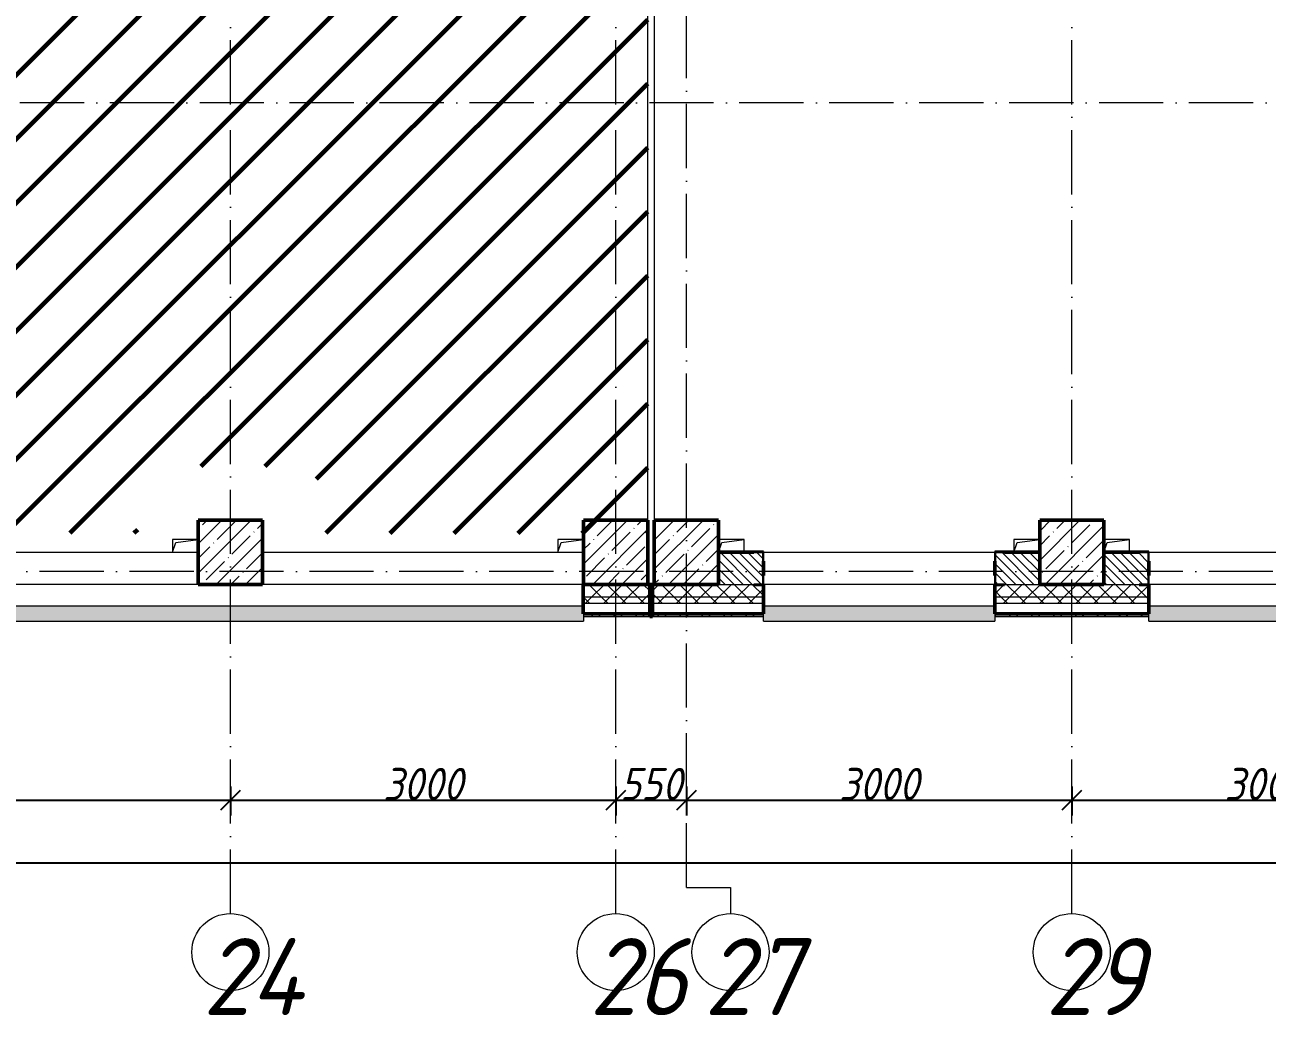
# Model space of a CAD drawing. Header units: millimetres. Extents: x -606178 to 312196, y -19338 to 632709.
# Drawn here: x -392381 to -382710, y 446520 to 454233 of the extents above; entities that cross this region are included whole.
import ezdxf

# ---------------------------------------------------------------- set-up
doc = ezdxf.new("R2010")
doc.units = ezdxf.units.MM
doc.linetypes.add('50_200_ШТРИХ_1Т_ш5_п1_п1_', pattern=[700, 500, -100, 0, -100])
for name, color, linetype, lineweight in [('6.4.4) Окр пт с инж. ПТ1.2', 202, 'Continuous', 60), ('A-____-____-DIMS', 7, 'Continuous', 9), ('A-FLOR-____-OTLN', 7, 'Continuous', 9), ('A-GENM-____-MCUT', 7, 'Continuous', 25), ('A-GENM-____-OTLN', 7, 'Continuous', 9), ('A-GENM-____-OTLN-1', 7, 'Continuous', 25), ('A-GLAZ-____-OTLN', 7, 'Continuous', 9), ('A-WALL-____-MCUT-2', 7, 'Continuous', 50), ('A-WALL-____-MCUT-3', 7, 'Continuous', 9), ('A-WALL-____-OTLN', 7, 'Continuous', 9), ('A-WALL-____-PATT-1', 7, 'Continuous', 9), ('A-WALL-FNSH-MCUT-1', 7, 'Continuous', 9), ('S-COLS-____-MCUT', 7, 'Continuous', 50), ('S-COLS-____-OTLN', 7, 'Continuous', 9), ('S-GRID-____-IDEN', 7, 'Continuous', 9), ('S-GRID-____-OTLN', 7, 'Continuous', 9), ('S-GRID-____-OTLN-1', 7, '50_200_ШТРИХ_1Т_ш5_п1_п1_', 9)]:
    doc.layers.add(name, color=color, linetype=linetype, lineweight=lineweight)
doc.layers.add('A-GLAZ-____-OTLN-1', color=7, linetype='Continuous', lineweight=9, true_color=0xc0c0c0)
doc.styles.add('ISOCPEUR_I', font='isocpeui.ttf', dxfattribs={"width": 0.9, "height": 2.5})
doc.styles.add('ISOCPEUR_I_9', font='isocpeui.ttf', dxfattribs={"width": 0.9, "height": 250})
doc.dimstyles.new('ISO-2_5_0_9К_БОЛЬШОЙ_ОСИ', dxfattribs={"dimscale": 304.8, "dimtxt": 248.995294, "dimasz": 0.492126, "dimexe": 0.393701, "dimexo": 0, "dimgap": 0, "dimtad": 1, "dimdec": 0, "dimzin": 0, "dimdsep": 46, "dimtxsty": 'ISOCPEUR_I_9', "dimblk1": 'OBLIQUE', "dimblk2": 'OBLIQUE', "dimsah": 1, "dimcen": 0.09, "dimdle": 0.393701, "dimazin": 0, "dimtfac": 1, "dimtdec": 4, "dimtix": 1, "dimtmove": 0, "dimatfit": 3, "dimfxl": 1, "dimtvp": 1, "dimtolj": 1, "dimtzin": 0, "dimarcsym": 2})
pattern_1 = [(135, (-425830.77, 451794.26), (-35.35534, -35.35534), [])]
pattern_2 = [(45, (-425830.77, 451794.26), (-85.53659, 85.53659), []), (45, (-425773.75, 451794.26), (-85.53659, 85.53659), [])]
pattern_3 = [(45, (-425830.77, 451794.26), (-70.71068, 70.71068), []), (135, (-425830.77, 451794.26), (-70.71068, -70.71068), [])]

# ---------------------------------------------------------------- blocks, each defined once
blk = doc.blocks.new('BSC_Колонна _Прямоугольная - 500х500-V73-АР1_План отверстий 1 этажа в осях 1-64_А-ГГ')
at = {"layer": 'S-COLS-____-OTLN'}
h = blk.add_hatch(dxfattribs=at)
h.set_pattern_fill('FP_105', color=256, style=0, pattern_type=2)
h.set_pattern_definition([(45, (-41600, 1668.96), (-114.04925, 114.04925), []), (45, (-41485.95, 1668.96), (-114.04925, 114.04925), [201.613, -40.323, 3.353, -36.97])])
h.paths.add_polyline_path([(-79.5, -250), (250, -250), (250, 250), (-250, 250), (-250, -250)], flags=0)
at = {"layer": 'S-COLS-____-MCUT'}
for p, q in [((250, 250), (-250, 250)), ((-250, 250), (-250, -250)), ((250, -250), (250, 250)), ((-250, -250), (250, -250))]:
    blk.add_line(p, q, dxfattribs=at)
blk = doc.blocks.new('BSC_Колонна _Прямоугольная - 500х500-V74-АР1_План отверстий 1 этажа в осях 1-64_А-ГГ')
at = {"layer": 'S-COLS-____-OTLN'}
h = blk.add_hatch(dxfattribs=at)
h.set_pattern_fill('FP_106', color=256, style=0, pattern_type=2)
h.set_pattern_definition([(45, (-38050, 1668.96), (-114.04925, 114.04925), []), (45, (-37935.95, 1668.96), (-114.04925, 114.04925), [201.613, -40.323, 3.353, -36.97])])
h.paths.add_polyline_path([(-64.5, -250), (250, -250), (250, 250), (-250, 250), (-250, -250)], flags=0)
at = {"layer": 'S-COLS-____-MCUT'}
for p, q in [((250, 250), (-250, 250)), ((-250, 250), (-250, -250)), ((250, -250), (250, 250)), ((-250, -250), (250, -250))]:
    blk.add_line(p, q, dxfattribs=at)
blk = doc.blocks.new('BSC_Колонна _Прямоугольная - 500х500-V96-АР1_План отверстий 1 этажа в осях 1-64_А-ГГ')
at = {"layer": 'S-COLS-____-OTLN'}
h = blk.add_hatch(dxfattribs=at)
h.set_pattern_fill('FP_128', color=256, style=0, pattern_type=2)
h.set_pattern_definition([(45, (-38600, 1668.96), (-114.04925, 114.04925), []), (45, (-38485.95, 1668.96), (-114.04925, 114.04925), [201.613, -40.323, 3.353, -36.97])])
h.paths.add_polyline_path([(-250, -250), (250, -250), (250, 250), (-250, 250), (-250, -176.5)], flags=0)
at = {"layer": 'S-COLS-____-MCUT'}
for p, q in [((250, 250), (-250, 250)), ((-250, 250), (-250, -250)), ((250, -250), (250, 250)), ((-250, -250), (250, -250))]:
    blk.add_line(p, q, dxfattribs=at)
blk = doc.blocks.new('BSC_Колонна _Прямоугольная - 500х500-V103-АР1_План отверстий 1 этажа в осях 1-64_А-ГГ')
at = {"layer": 'S-COLS-____-OTLN'}
h = blk.add_hatch(dxfattribs=at)
h.set_pattern_fill('FP_135', color=256, style=0, pattern_type=2)
h.set_pattern_definition([(45, (-35050, 1668.96), (-114.04925, 114.04925), []), (45, (-34935.95, 1668.96), (-114.04925, 114.04925), [201.613, -40.323, 3.353, -36.97])])
h.paths.add_polyline_path([(-250, -250), (250, -250), (250, 250), (-250, 250)], flags=0)
at = {"layer": 'S-COLS-____-MCUT'}
for p, q in [((250, 250), (-250, 250)), ((-250, 250), (-250, -250)), ((250, -250), (250, 250)), ((-250, -250), (250, -250))]:
    blk.add_line(p, q, dxfattribs=at)
blk = doc.blocks.new('Фахверк_СКБ_Уголок - 250_2700-27497298-АР1_План отверстий 1 этажа в осях 1-64_А-ГГ')
at = {"layer": 'A-GENM-____-MCUT'}
for p, q in [((200, 181), (125, 181)), ((125, 181), (125, 106)), ((125, 106), (131, 106)), ((131, 106), (131, 175)), ((131, 175), (200, 175)), ((200, 175), (200, 181)), ((131, -6), (125, -6)), ((125, -6), (125, -81)), ((125, -81), (200, -81)), ((131, -75), (131, -6)), ((200, -75), (131, -75)), ((200, -81), (200, -75))]:
    blk.add_line(p, q, dxfattribs=at)
blk = doc.blocks.new('AR_Отверстие прямоугольное _в плите_ - AR_Отверстие прямоугольное _в плите_-V170-АР1_План отверстий 1 этажа в осях 1-64_А-ГГ')
at = {"layer": 'A-GENM-____-OTLN'}
for p, q in [((100, 50), (-100, 50)), ((-100, -50), (-75, 25)), ((-75, 25), (100, 50)), ((100, -50), (100, 50))]:
    blk.add_line(p, q, dxfattribs=at)
blk = doc.blocks.new('AR_Отверстие прямоугольное _в плите_ - AR_Отверстие прямоугольное _в плите_-30511715-АР1_План отверстий 1 этажа в осях 1-64_А-ГГ')
at = {"layer": 'A-GENM-____-OTLN'}
for p, q in [((100, 50), (-100, 50)), ((-100, 50), (-100, -50)), ((-100, -50), (-75, 25)), ((-75, 25), (100, 50))]:
    blk.add_line(p, q, dxfattribs=at)
blk = doc.blocks.new('Отлив_СКБ - Отлив витража_120_НВФ-31885687-АР1_План отверстий 1 этажа в осях 1-64_А-ГГ')
at = {"layer": 'A-GLAZ-____-OTLN-1'}
for points in [[(0, -2), (1800, -2), (1800, 0), (0, 0)], [(0, -120), (1800, -120), (1800, -2), (0, -2), (0, -83)]]:
    blk.add_hatch(color=256, dxfattribs=at).paths.add_polyline_path(points, flags=0)
at = {"layer": 'A-GLAZ-____-OTLN'}
for p, q in [((0, 0), (1800, 0)), ((1800, -2), (0, -2)), ((0, -120), (0, -83)), ((1800, -63), (1800, -120)), ((0, -120), (1800, -120))]:
    blk.add_line(p, q, dxfattribs=at)
blk = doc.blocks.new('Отлив_СКБ - Отлив витража_120_НВФ-V210-АР1_План отверстий 1 этажа в осях 1-64_А-ГГ')
at = {"layer": 'A-GLAZ-____-OTLN-1'}
for points in [[(0, -2), (1800, -2), (1800, 0), (0, 0)], [(51.1, -120), (1800, -120), (1800, -2), (0, -2), (0, -120)]]:
    blk.add_hatch(color=256, dxfattribs=at).paths.add_polyline_path(points, flags=0)
at = {"layer": 'A-GLAZ-____-OTLN'}
for p, q in [((0, 0), (1800, 0)), ((1800, -2), (0, -2)), ((0, -120), (0, -83)), ((1800, -83), (1800, -120)), ((0, -120), (1800, -120))]:
    blk.add_line(p, q, dxfattribs=at)
blk = doc.blocks.new('Отлив_СКБ - Отлив витража_120_НВФ-31884259-АР1_План отверстий 1 этажа в осях 1-64_А-ГГ')
at = {"layer": 'A-GLAZ-____-OTLN-1'}
for points in [[(10101.8, -2), (10796, -2), (10796, 0), (0, 0), (0, -2), (8334.3, -2)], [(10101.8, -120), (10800, -120), (10800, -63), (10796, -63), (10796, -2), (0, -2), (0, -120), (8334.3, -120)]]:
    blk.add_hatch(color=256, dxfattribs=at).paths.add_polyline_path(points, flags=0)
at = {"layer": 'A-GLAZ-____-OTLN'}
for p, q in [((0, 0), (10796, 0)), ((10796, -2), (0, -2)), ((10800, -83), (10800, -120)), ((0, -120), (10800, -120))]:
    blk.add_line(p, q, dxfattribs=at)
blk = doc.blocks.new('Стены 7 - Стены 4-31196221-АР1_План отверстий 1 этажа в осях 1-64_А-ГГ')
at = {"layer": 'A-WALL-____-MCUT-2'}
for p, q in [((-1798.5, 41030.2), (-1798.5, 41010.2)), ((-1548.5, 41030.2), (-1798.5, 41030.2)), ((-1798.5, 41010.2), (-1548.5, 41010.2)), ((-1548.5, 41010.2), (-1548.5, 41030.2))]:
    blk.add_line(p, q, dxfattribs=at)
blk = doc.blocks.new('Ось сетки - Круг_Ø6_00__ISO-2_5_0_9K_-25732049-АР1_План отверстий 1 этажа в осях 1-64_А-ГГ')
at = {"layer": 'S-GRID-____-IDEN'}
blk.add_circle((0, 0), 3, dxfattribs=at)
blk = doc.blocks.new('_Oblique')
at = {"color": 0, "linetype": 'ByBlock', "lineweight": -2}
blk.add_line((-0.5, -0.5), (0.5, 0.5), dxfattribs=at)
blk = doc.blocks.new('*D4166')
at = {"layer": 'A-____-____-DIMS', "color": 0, "lineweight": -2, "transparency": 16777216}
for p, q in [((-396780.8, 448301.8), (-396780.8, 448075.7)), ((-390780.8, 448301.8), (-390780.8, 448075.7)), ((-396900.8, 448195.7), (-390660.8, 448195.7))]:
    blk.add_line(p, q, dxfattribs=at)
at = {"layer": 'Defpoints', "color": 0, "transparency": 16777216}
for p in [(-396780.8, 448301.8), (-390780.8, 448301.8), (-390780.8, 448195.7)]:
    blk.add_point(p, dxfattribs=at)
at = {"layer": 'A-____-____-DIMS', "color": 0, "lineweight": -2, "transparency": 16777216, "xscale": 150, "yscale": 150, "zscale": 150, "rotation": 180}
blk.add_blockref('_Oblique', (-396780.8, 448195.7), dxfattribs=at)
at = {"layer": 'A-____-____-DIMS', "color": 0, "lineweight": -2, "transparency": 16777216, "xscale": 150, "yscale": 150, "zscale": 150}
blk.add_blockref('_Oblique', (-390780.8, 448195.7), dxfattribs=at)
at = {"layer": 'A-____-____-DIMS', "color": 0, "transparency": 16777216, "insert": (-393780.8, 448320.7), "char_height": 250, "width": 758.478, "attachment_point": 5, "style": 'ISOCPEUR_I_9'}
blk.add_mtext('\\A1;6000', dxfattribs=at)
blk = doc.blocks.new('*D4167')
at = {"layer": 'A-____-____-DIMS', "color": 0, "lineweight": -2, "transparency": 16777216}
for p, q in [((-390780.8, 448301.8), (-390780.8, 448075.7)), ((-387780.8, 448301.8), (-387780.8, 448075.7)), ((-390900.8, 448195.7), (-387660.8, 448195.7))]:
    blk.add_line(p, q, dxfattribs=at)
at = {"layer": 'Defpoints', "color": 0, "transparency": 16777216}
for p in [(-390780.8, 448301.8), (-387780.8, 448301.8), (-387780.8, 448195.7)]:
    blk.add_point(p, dxfattribs=at)
at = {"layer": 'A-____-____-DIMS', "color": 0, "lineweight": -2, "transparency": 16777216, "xscale": 150, "yscale": 150, "zscale": 150, "rotation": 180}
blk.add_blockref('_Oblique', (-390780.8, 448195.7), dxfattribs=at)
at = {"layer": 'A-____-____-DIMS', "color": 0, "lineweight": -2, "transparency": 16777216, "xscale": 150, "yscale": 150, "zscale": 150}
blk.add_blockref('_Oblique', (-387780.8, 448195.7), dxfattribs=at)
at = {"layer": 'A-____-____-DIMS', "color": 0, "transparency": 16777216, "insert": (-389280.8, 448320.7), "char_height": 250, "width": 758.478, "attachment_point": 5, "style": 'ISOCPEUR_I_9'}
blk.add_mtext('\\A1;3000', dxfattribs=at)
blk = doc.blocks.new('*D4168')
at = {"layer": 'A-____-____-DIMS', "color": 0, "lineweight": -2, "transparency": 16777216}
for p, q in [((-387780.8, 448301.8), (-387780.8, 448075.7)), ((-387230.8, 448301.8), (-387230.8, 448075.7)), ((-387900.8, 448195.7), (-387110.8, 448195.7))]:
    blk.add_line(p, q, dxfattribs=at)
at = {"layer": 'Defpoints', "color": 0, "transparency": 16777216}
for p in [(-387780.8, 448301.8), (-387230.8, 448301.8), (-387230.8, 448195.7)]:
    blk.add_point(p, dxfattribs=at)
at = {"layer": 'A-____-____-DIMS', "color": 0, "lineweight": -2, "transparency": 16777216, "xscale": 150, "yscale": 150, "zscale": 150, "rotation": 180}
blk.add_blockref('_Oblique', (-387780.8, 448195.7), dxfattribs=at)
at = {"layer": 'A-____-____-DIMS', "color": 0, "lineweight": -2, "transparency": 16777216, "xscale": 150, "yscale": 150, "zscale": 150}
blk.add_blockref('_Oblique', (-387230.8, 448195.7), dxfattribs=at)
at = {"layer": 'A-____-____-DIMS', "color": 0, "transparency": 16777216, "insert": (-387505.8, 448320.7), "char_height": 250, "width": 568.858, "attachment_point": 5, "style": 'ISOCPEUR_I_9'}
blk.add_mtext('\\A1;550', dxfattribs=at)
blk = doc.blocks.new('*D4169')
at = {"layer": 'A-____-____-DIMS', "color": 0, "lineweight": -2, "transparency": 16777216}
for p, q in [((-387230.8, 448301.8), (-387230.8, 448075.7)), ((-384230.8, 448301.8), (-384230.8, 448075.7)), ((-387350.8, 448195.7), (-384110.8, 448195.7))]:
    blk.add_line(p, q, dxfattribs=at)
at = {"layer": 'Defpoints', "color": 0, "transparency": 16777216}
for p in [(-387230.8, 448301.8), (-384230.8, 448301.8), (-384230.8, 448195.7)]:
    blk.add_point(p, dxfattribs=at)
at = {"layer": 'A-____-____-DIMS', "color": 0, "lineweight": -2, "transparency": 16777216, "xscale": 150, "yscale": 150, "zscale": 150, "rotation": 180}
blk.add_blockref('_Oblique', (-387230.8, 448195.7), dxfattribs=at)
at = {"layer": 'A-____-____-DIMS', "color": 0, "lineweight": -2, "transparency": 16777216, "xscale": 150, "yscale": 150, "zscale": 150}
blk.add_blockref('_Oblique', (-384230.8, 448195.7), dxfattribs=at)
at = {"layer": 'A-____-____-DIMS', "color": 0, "transparency": 16777216, "insert": (-385730.8, 448320.7), "char_height": 250, "width": 758.478, "attachment_point": 5, "style": 'ISOCPEUR_I_9'}
blk.add_mtext('\\A1;3000', dxfattribs=at)
blk = doc.blocks.new('*D4170')
at = {"layer": 'A-____-____-DIMS', "color": 0, "lineweight": -2, "transparency": 16777216}
for p, q in [((-384230.8, 448301.8), (-384230.8, 448075.7)), ((-381230.8, 448301.8), (-381230.8, 448075.7)), ((-384350.8, 448195.7), (-381110.8, 448195.7))]:
    blk.add_line(p, q, dxfattribs=at)
at = {"layer": 'Defpoints', "color": 0, "transparency": 16777216}
for p in [(-384230.8, 448301.8), (-381230.8, 448301.8), (-381230.8, 448195.7)]:
    blk.add_point(p, dxfattribs=at)
at = {"layer": 'A-____-____-DIMS', "color": 0, "lineweight": -2, "transparency": 16777216, "xscale": 150, "yscale": 150, "zscale": 150, "rotation": 180}
blk.add_blockref('_Oblique', (-384230.8, 448195.7), dxfattribs=at)
at = {"layer": 'A-____-____-DIMS', "color": 0, "lineweight": -2, "transparency": 16777216, "xscale": 150, "yscale": 150, "zscale": 150}
blk.add_blockref('_Oblique', (-381230.8, 448195.7), dxfattribs=at)
at = {"layer": 'A-____-____-DIMS', "color": 0, "transparency": 16777216, "insert": (-382730.8, 448320.7), "char_height": 250, "width": 758.478, "attachment_point": 5, "style": 'ISOCPEUR_I_9'}
blk.add_mtext('\\A1;3000', dxfattribs=at)
blk = doc.blocks.new('*D4187')
at = {"layer": 'A-____-____-DIMS', "color": 0, "lineweight": -2, "transparency": 16777216}
for p, q in [((-428180.8, 447813.6), (-428180.8, 447587.5)), ((-324680.8, 447813.6), (-324680.8, 447587.5)), ((-428300.8, 447707.5), (-324560.8, 447707.5))]:
    blk.add_line(p, q, dxfattribs=at)
at = {"layer": 'Defpoints', "color": 0, "transparency": 16777216}
for p in [(-428180.8, 447813.6), (-324680.8, 447813.6), (-324680.8, 447707.5)]:
    blk.add_point(p, dxfattribs=at)
at = {"layer": 'A-____-____-DIMS', "color": 0, "lineweight": -2, "transparency": 16777216, "xscale": 150, "yscale": 150, "zscale": 150, "rotation": 180}
blk.add_blockref('_Oblique', (-428180.8, 447707.5), dxfattribs=at)
at = {"layer": 'A-____-____-DIMS', "color": 0, "lineweight": -2, "transparency": 16777216, "xscale": 150, "yscale": 150, "zscale": 150}
blk.add_blockref('_Oblique', (-324680.8, 447707.5), dxfattribs=at)
at = {"layer": 'A-____-____-DIMS', "color": 0, "transparency": 16777216, "insert": (-376430.8, 447832.5), "char_height": 250, "width": 1080.257, "attachment_point": 5, "style": 'ISOCPEUR_I_9'}
blk.add_mtext('\\A1;103500', dxfattribs=at)

msp = doc.modelspace()

# ---------------------------------------------------------------- hatches: boundary and pattern name
at = {"layer": '6.4.4) Окр пт с инж. ПТ1.2'}
h = msp.add_hatch(dxfattribs=at)
h.set_pattern_fill('ANSI31', color=256, scale=111)
h.paths.add_polyline_path([(-387530.7712, 457375.6486), (-388030.7712, 457375.6486), (-388030.7712, 457625.6486), (-390410.7712, 457625.6486), (-390410.7712, 457255.6486), (-392150.7712, 457255.6486), (-392150.7712, 457625.6486), (-393995.1561, 457625.6486), (-393995.1561, 457055.6486), (-397030.7712, 457055.6486), (-397030.7712, 457375.6486), (-397030.7712, 457625.6486), (-399530.7712, 457625.6486), (-399530.7712, 457375.6486), (-400030.7712, 457375.6486), (-400030.7712, 457625.6486), (-402625.5449, 457625.6486), (-402625.5449, 456805.6486), (-403465.5449, 456805.6486), (-403465.5449, 457255.6486), (-406010.8208, 457255.6486), (-406010.8208, 456905.6486), (-406750.7712, 456905.6486), (-406750.7712, 457255.6486), (-408530.7712, 457255.6486), (-408530.7712, 457025.6486), (-408565.7712, 457025.6486), (-408565.7712, 456975.6486), (-408565.7712, 455875.6486), (-408565.7712, 455825.6486), (-408530.7712, 455825.6486), (-408380.7712, 455825.6486), (-408380.7712, 450525.6486), (-408200.7712, 450525.6486), (-408200.7712, 450275.6486), (-406180.7712, 450275.6486), (-406180.7712, 450525.6486), (-405180.7712, 450525.6486), (-405180.7712, 450275.6486), (-400353.4949, 450275.6486), (-400353.4949, 450525.6486), (-399180.7712, 450525.6486), (-399180.7712, 450275.6486), (-397180.7712, 450275.6486), (-397180.7712, 450525.6486), (-396175.7712, 450525.6486), (-396175.7712, 450275.6486), (-391501.6045, 450275.6486), (-391501.6045, 450525.6486), (-391300.7712, 450525.6486), (-391300.7712, 450795.6486), (-390110.7712, 450795.6486), (-390110.7712, 450275.6486), (-387530.7712, 450273.6293)])
at = {"layer": 'A-WALL-____-PATT-1'}
h = msp.add_hatch(dxfattribs=at)
h.set_pattern_fill('FP_6', color=256, style=0, pattern_type=2)
h.set_pattern_definition(pattern_1)
h.paths.add_polyline_path([(-384755.7712, 449875.3011), (-384480.7712, 449875.3011), (-384480.7712, 450125.3011), (-384824.7712, 450125.3011), (-384824.7712, 450056.3011), (-384830.7712, 450056.3011), (-384830.7712, 449944.3011), (-384824.7712, 449944.3011), (-384824.7712, 449875.3011)], flags=0)
h.paths.add_polyline_path([(-386636.7712, 449875.3011), (-386636.7712, 449944.3011), (-386630.7712, 449944.3011), (-386630.7712, 450056.3011), (-386636.7712, 450056.3011), (-386636.7712, 450125.3011), (-386980.7712, 450125.3011), (-386980.7712, 449875.3011), (-386705.7712, 449875.3011)], flags=0)
h = msp.add_hatch(dxfattribs=at)
h.set_pattern_fill('FP_6', color=256, style=0, pattern_type=2)
h.set_pattern_definition(pattern_1)
h.paths.add_polyline_path([(-381659.1141, 449875.3011), (-381480.7712, 449875.3011), (-381480.7712, 450125.3011), (-381824.7712, 450125.3011), (-381824.7712, 450056.3011), (-381830.7712, 450056.3011), (-381830.7712, 449944.3011), (-381824.7712, 449944.3011), (-381824.7712, 449875.3011), (-381755.7712, 449875.3011)], flags=0)
h.paths.add_polyline_path([(-383636.7712, 449875.3011), (-383636.7712, 449944.3011), (-383630.7712, 449944.3011), (-383630.7712, 450056.3011), (-383636.7712, 450056.3011), (-383636.7712, 450125.3011), (-383980.7712, 450125.3011), (-383980.7712, 449875.3011), (-383705.7712, 449875.3011)], flags=0)
h = msp.add_hatch(dxfattribs=at)
h.set_pattern_fill('FP_1', color=256, style=0, pattern_type=2)
h.set_pattern_definition(pattern_3)
h.paths.add_polyline_path([(-325100.2569, 449775.3011), (-324580.7712, 449775.3011), (-324580.7712, 449875.3011), (-333605.7712, 449875.3011), (-333605.7712, 449869.3011), (-333680.7712, 449869.3011), (-333680.7712, 449775.3011), (-326867.7212, 449775.3011)], flags=0)
h.paths.add_polyline_path([(-335705.0426, 449775.3011), (-335480.7712, 449775.3011), (-335480.7712, 449869.3011), (-335555.7712, 449869.3011), (-335555.7712, 449875.3011), (-340330.7712, 449875.3011), (-340330.7712, 449775.3011), (-336588.7747, 449775.3011)], flags=0)
h.paths.add_polyline_path([(-341730.7712, 449775.3011), (-341730.7712, 449875.3011), (-342330.7712, 449875.3011), (-342330.7712, 449775.3011)], flags=0)
h.paths.add_polyline_path([(-344430.7712, 449775.3011), (-344430.7712, 449875.3011), (-345555.7712, 449875.3011), (-345555.7712, 449869.3011), (-345630.7712, 449869.3011), (-345630.7712, 449775.3011), (-344542.364, 449775.3011)], flags=0)
h.paths.add_polyline_path([(-347430.7712, 449775.3011), (-347430.7712, 449869.3011), (-347505.7712, 449869.3011), (-347505.7712, 449875.3011), (-348555.7712, 449875.3011), (-348555.7712, 449869.3011), (-348630.7712, 449869.3011), (-348630.7712, 449775.3011), (-348077.2926, 449775.3011)], flags=0)
h.paths.add_polyline_path([(-351555.7712, 449775.3011), (-350430.7712, 449775.3011), (-350430.7712, 449875.3011), (-351555.7712, 449875.3011), (-351555.7712, 449869.3011), (-351630.7712, 449869.3011), (-351630.7712, 449775.3011), (-351612.2212, 449775.3011)], flags=0)
h.paths.add_polyline_path([(-353430.7712, 449775.3011), (-353430.7712, 449875.3011), (-354755.7712, 449875.3011), (-354755.7712, 449869.3011), (-354830.7712, 449869.3011), (-354830.7712, 449775.3011), (-354263.4176, 449775.3011)], flags=0)
h.paths.add_polyline_path([(-356914.6141, 449775.3011), (-356630.7712, 449775.3011), (-356630.7712, 449869.3011), (-356705.7712, 449869.3011), (-356705.7712, 449875.3011), (-357755.7712, 449875.3011), (-357755.7712, 449869.3011), (-357830.7712, 449869.3011), (-357830.7712, 449775.3011), (-356980.7712, 449775.3011)], flags=0)
h.paths.add_polyline_path([(-363100.7391, 449775.3011), (-362630.7712, 449775.3011), (-362630.7712, 449869.3011), (-362705.7712, 449869.3011), (-362705.7712, 449875.3011), (-363755.7712, 449875.3011), (-363755.7712, 449869.3011), (-363830.7712, 449869.3011), (-363830.7712, 449775.3011), (-363480.7712, 449775.3011)], flags=0)
h.paths.add_polyline_path([(-365630.7712, 449775.3011), (-365630.7712, 449869.3011), (-365705.7712, 449869.3011), (-365705.7712, 449875.3011), (-366755.7712, 449875.3011), (-366755.7712, 449869.3011), (-366830.7712, 449869.3011), (-366830.7712, 449775.3011), (-365751.9355, 449775.3011)], flags=0)
h.paths.add_polyline_path([(-369286.8641, 449775.3011), (-368630.7712, 449775.3011), (-368630.7712, 449869.3011), (-368705.7712, 449869.3011), (-368705.7712, 449875.3011), (-369755.7712, 449875.3011), (-369755.7712, 449869.3011), (-369830.7712, 449869.3011), (-369830.7712, 449775.3011), (-369755.7712, 449775.3011)], flags=0)
h.paths.add_polyline_path([(-371938.0605, 449775.3011), (-371630.7712, 449775.3011), (-371630.7712, 449869.3011), (-371705.7712, 449869.3011), (-371705.7712, 449875.3011), (-372755.7712, 449875.3011), (-372755.7712, 449869.3011), (-372830.7712, 449869.3011), (-372830.7712, 449775.3011), (-371980.7712, 449775.3011)], flags=0)
h.paths.add_polyline_path([(-375480.7712, 449775.3011), (-374630.7712, 449775.3011), (-374630.7712, 449869.3011), (-374705.7712, 449869.3011), (-374705.7712, 449875.3011), (-375755.7712, 449875.3011), (-375755.7712, 449869.3011), (-375830.7712, 449869.3011), (-375830.7712, 449775.3011), (-375755.7712, 449775.3011)], flags=0)
h.paths.add_polyline_path([(-377636.7712, 449775.3011), (-377630.7712, 449775.3011), (-377630.7712, 449869.3011), (-377705.7712, 449869.3011), (-377705.7712, 449875.3011), (-378755.7712, 449875.3011), (-378755.7712, 449869.3011), (-378830.7712, 449869.3011), (-378830.7712, 449775.3011), (-377705.7712, 449775.3011)], flags=0)
h.paths.add_polyline_path([(-380775.3819, 449775.3011), (-380630.7712, 449775.3011), (-380630.7712, 449869.3011), (-380705.7712, 449869.3011), (-380705.7712, 449875.3011), (-381755.7712, 449875.3011), (-381755.7712, 449869.3011), (-381830.7712, 449869.3011), (-381830.7712, 449775.3011), (-380980.7712, 449775.3011)], flags=0)
h.paths.add_polyline_path([(-383705.7712, 449775.3011), (-383630.7712, 449775.3011), (-383630.7712, 449869.3011), (-383705.7712, 449869.3011), (-383705.7712, 449875.3011), (-384755.7712, 449875.3011), (-384755.7712, 449869.3011), (-384830.7712, 449869.3011), (-384830.7712, 449775.3011), (-383980.7712, 449775.3011)], flags=0)
h.paths.add_polyline_path([(-386961.5069, 449775.3011), (-386630.7712, 449775.3011), (-386630.7712, 449869.3011), (-386705.7712, 449869.3011), (-386705.7712, 449875.3011), (-387495.7712, 449875.3011), (-387495.7712, 449775.3011), (-386980.7712, 449775.3011)], flags=0)
h.paths.add_polyline_path([(-387515.7712, 449775.3011), (-387515.7712, 449875.3011), (-388034.7712, 449875.3011), (-388034.7712, 449775.3011), (-387845.2391, 449775.3011)], flags=0)
h.paths.add_polyline_path([(-399333.757, 449775.3011), (-398830.7712, 449775.3011), (-398830.7712, 449869.3011), (-398905.7712, 449869.3011), (-398905.7712, 449875.3011), (-400034.7712, 449875.3011), (-400034.7712, 449775.3011)], flags=0)
h.paths.add_polyline_path([(-401905.7712, 449775.3011), (-401830.7712, 449775.3011), (-401830.7712, 449869.3011), (-401905.7712, 449869.3011), (-401905.7712, 449875.3011), (-402955.7712, 449875.3011), (-402955.7712, 449869.3011), (-403030.7712, 449869.3011), (-403030.7712, 449875.3011), (-403034.7712, 449875.3011), (-403034.7712, 449775.3011), (-402868.6855, 449775.3011)], flags=0)
h.paths.add_polyline_path([(-404830.7712, 449775.3011), (-404830.7712, 449869.3011), (-404905.7712, 449869.3011), (-404905.7712, 449875.3011), (-406034.7712, 449875.3011), (-406034.7712, 449775.3011), (-405519.882, 449775.3011)], flags=0)
h.paths.add_polyline_path([(-407830.7712, 449775.3011), (-407830.7712, 449869.3011), (-407905.7712, 449869.3011), (-407905.7712, 449875.3011), (-409034.7712, 449875.3011), (-409034.7712, 449775.3011), (-408171.0784, 449775.3011)], flags=0)
h.paths.add_polyline_path([(-411430.7712, 449775.3011), (-410830.7712, 449775.3011), (-410830.7712, 449869.3011), (-410905.7712, 449869.3011), (-410905.7712, 449875.3011), (-411955.7712, 449875.3011), (-411955.7712, 449869.3011), (-412030.7712, 449869.3011), (-412030.7712, 449875.3011), (-412034.7712, 449875.3011), (-412034.7712, 449775.3011), (-411706.007, 449775.3011)], flags=0)
h.paths.add_polyline_path([(-413036.7712, 449775.3011), (-413030.7712, 449775.3011), (-413030.7712, 449869.3011), (-413105.7712, 449869.3011), (-413105.7712, 449875.3011), (-418355.7712, 449875.3011), (-418355.7712, 449869.3011), (-418430.7712, 449869.3011), (-418430.7712, 449775.3011), (-413105.7712, 449775.3011)], flags=0)
h.paths.add_polyline_path([(-420543.3284, 449775.3011), (-419426.7712, 449775.3011), (-419426.7712, 449875.3011), (-419430.7712, 449875.2123), (-419430.7712, 449869.3011), (-419505.7712, 449869.3011), (-419505.7712, 449875.3011), (-423930.7712, 449875.3011), (-423930.7712, 449775.3011), (-422310.7927, 449775.3011)], flags=0)
h.paths.add_polyline_path([(-425330.7712, 449775.3011), (-425330.7712, 449875.3011), (-425930.7712, 449875.3011), (-425930.7712, 449775.3011), (-425845.7213, 449775.3011)], flags=0)
h.paths.add_polyline_path([(-428280.7712, 449775.3011), (-428030.7712, 449775.3011), (-428030.7712, 449875.3011), (-428280.7712, 449875.3011)], flags=0)
h = msp.add_hatch(dxfattribs=at)
h.set_pattern_fill('FP_1', color=256, style=0, pattern_type=2)
h.set_pattern_definition(pattern_3)
h.paths.add_polyline_path([(-325100.2569, 449725.3011), (-324480.7712, 449725.3011), (-324480.7712, 449775.3011), (-333680.7712, 449775.3011), (-333680.7712, 449725.3011), (-326867.7212, 449725.3011)], flags=0)
h.paths.add_polyline_path([(-336588.7747, 449725.3011), (-335480.7712, 449725.3011), (-335480.7712, 449775.3011), (-340330.7712, 449775.3011), (-340330.7712, 449725.3011), (-337472.5069, 449725.3011)], flags=0)
h.paths.add_polyline_path([(-342330.7712, 449725.3011), (-341730.7712, 449725.3011), (-341730.7712, 449775.3011), (-342330.7712, 449775.3011)], flags=0)
h.paths.add_polyline_path([(-345630.7712, 449725.3011), (-344430.7712, 449725.3011), (-344430.7712, 449775.3011), (-345630.7712, 449775.3011)], flags=0)
h.paths.add_polyline_path([(-348077.2926, 449725.3011), (-347430.7712, 449725.3011), (-347430.7712, 449775.3011), (-348630.7712, 449775.3011), (-348630.7712, 449725.3011)], flags=0)
h.paths.add_polyline_path([(-351612.2212, 449725.3011), (-350430.7712, 449725.3011), (-350430.7712, 449775.3011), (-351630.7712, 449775.3011), (-351630.7712, 449725.3011)], flags=0)
h.paths.add_polyline_path([(-353430.7712, 449725.3011), (-353430.7712, 449775.3011), (-354830.7712, 449775.3011), (-354830.7712, 449725.3011), (-354263.4176, 449725.3011)], flags=0)
h.paths.add_polyline_path([(-356630.7712, 449725.3011), (-356630.7712, 449775.3011), (-357830.7712, 449775.3011), (-357830.7712, 449725.3011), (-356914.6141, 449725.3011)], flags=0)
h.paths.add_polyline_path([(-363830.7712, 449725.3011), (-362630.7712, 449725.3011), (-362630.7712, 449775.3011), (-363830.7712, 449775.3011)], flags=0)
h.paths.add_polyline_path([(-365630.7712, 449725.3011), (-365630.7712, 449775.3011), (-366830.7712, 449775.3011), (-366830.7712, 449725.3011), (-365751.9355, 449725.3011)], flags=0)
h.paths.add_polyline_path([(-369286.8641, 449725.3011), (-368630.7712, 449725.3011), (-368630.7712, 449775.3011), (-369830.7712, 449775.3011), (-369830.7712, 449725.3011)], flags=0)
h.paths.add_polyline_path([(-371630.7712, 449725.3011), (-371630.7712, 449775.3011), (-372830.7712, 449775.3011), (-372830.7712, 449725.3011), (-371938.0605, 449725.3011)], flags=0)
h.paths.add_polyline_path([(-374630.7712, 449725.3011), (-374630.7712, 449775.3011), (-375830.7712, 449775.3011), (-375830.7712, 449725.3011), (-375472.9891, 449725.3011)], flags=0)
h.paths.add_polyline_path([(-377630.7712, 449725.3011), (-377630.7712, 449775.3011), (-378830.7712, 449775.3011), (-378830.7712, 449725.3011), (-378124.1855, 449725.3011)], flags=0)
h.paths.add_polyline_path([(-381830.7712, 449725.3011), (-380630.7712, 449725.3011), (-380630.7712, 449775.3011), (-381830.7712, 449775.3011)], flags=0)
h.paths.add_polyline_path([(-384830.7712, 449725.3011), (-383630.7712, 449725.3011), (-383630.7712, 449775.3011), (-384830.7712, 449775.3011)], flags=0)
h.paths.add_polyline_path([(-387495.7712, 449725.3011), (-386630.7712, 449725.3011), (-386630.7712, 449775.3011), (-387495.7712, 449775.3011)], flags=0)
h.paths.add_polyline_path([(-388034.7712, 449725.3011), (-387515.7712, 449725.3011), (-387515.7712, 449775.3011), (-388034.7712, 449775.3011)], flags=0)
h.paths.add_polyline_path([(-399333.757, 449725.3011), (-398830.7712, 449725.3011), (-398830.7712, 449775.3011), (-400034.7712, 449775.3011), (-400034.7712, 449725.3011)], flags=0)
h.paths.add_polyline_path([(-403034.7712, 449725.3011), (-401830.7712, 449725.3011), (-401830.7712, 449775.3011), (-403034.7712, 449775.3011)], flags=0)
h.paths.add_polyline_path([(-406034.7712, 449725.3011), (-404830.7712, 449725.3011), (-404830.7712, 449775.3011), (-406034.7712, 449775.3011)], flags=0)
h.paths.add_polyline_path([(-407830.7712, 449725.3011), (-407830.7712, 449775.3011), (-409034.7712, 449775.3011), (-409034.7712, 449725.3011), (-408171.0784, 449725.3011)], flags=0)
h.paths.add_polyline_path([(-410830.7712, 449725.3011), (-410830.7712, 449775.3011), (-412034.7712, 449775.3011), (-412034.7712, 449725.3011), (-411706.007, 449725.3011)], flags=0)
h.paths.add_polyline_path([(-413473.4713, 449725.3011), (-413030.7712, 449725.3011), (-413030.7712, 449775.3011), (-418430.7712, 449775.3011), (-418430.7712, 449725.3011), (-415240.9355, 449725.3011)], flags=0)
h.paths.add_polyline_path([(-420543.3284, 449725.3011), (-419426.7712, 449725.3011), (-419426.7712, 449775.3011), (-423930.7712, 449775.3011), (-423930.7712, 449725.3011), (-422310.7927, 449725.3011)], flags=0)
h.paths.add_polyline_path([(-425330.7712, 449725.3011), (-425330.7712, 449775.3011), (-425930.7712, 449775.3011), (-425930.7712, 449725.3011), (-425845.7213, 449725.3011)], flags=0)
h.paths.add_polyline_path([(-428280.7712, 449725.3011), (-428030.7712, 449725.3011), (-428030.7712, 449775.3011), (-428280.7712, 449775.3011)], flags=0)
h = msp.add_hatch(dxfattribs=at)
h.set_pattern_fill('FP_3', color=256, style=0, pattern_type=2)
h.set_pattern_definition(pattern_2)
h.paths.add_polyline_path([(-387845.2391, 449625.3011), (-387515.7712, 449625.3011), (-387515.7712, 449645.3011), (-388030.7712, 449645.3011), (-388030.7712, 449625.3011)], flags=0)
h.paths.add_polyline_path([(-399333.757, 449625.3011), (-398830.7712, 449625.3011), (-398830.7712, 449645.3011), (-400029.7712, 449645.3011), (-400029.7712, 449625.3011)], flags=0)
h.paths.add_polyline_path([(-401829.7712, 449625.3011), (-401829.7712, 449645.3011), (-403030.7712, 449645.3011), (-403030.7712, 449625.3011), (-402868.6855, 449625.3011)], flags=0)
h.paths.add_polyline_path([(-404830.7712, 449625.3011), (-404830.7712, 449645.3011), (-406030.7712, 449645.3011), (-406030.7712, 449625.3011), (-405519.882, 449625.3011)], flags=0)
h.paths.add_polyline_path([(-409030.7712, 449625.3011), (-407830.7712, 449625.3011), (-407830.7712, 449645.3011), (-409030.7712, 449645.3011)], flags=0)
h.paths.add_polyline_path([(-410830.7712, 449625.3011), (-410830.7712, 449645.3011), (-412030.7712, 449645.3011), (-412030.7712, 449625.3011), (-411706.007, 449625.3011)], flags=0)
h.paths.add_polyline_path([(-413030.7712, 449625.3011), (-413030.7712, 449645.3011), (-418430.7712, 449645.3011), (-418430.7712, 449625.3011), (-413473.4713, 449625.3011)], flags=0)
h.paths.add_polyline_path([(-419430.7712, 449625.3011), (-419430.7712, 449645.3011), (-423930.7712, 449645.3011), (-423930.7712, 449625.3011), (-419659.5963, 449625.3011)], flags=0)
h.paths.add_polyline_path([(-425330.7712, 449625.3011), (-425330.7712, 449645.3011), (-425930.7712, 449645.3011), (-425930.7712, 449625.3011), (-425845.7213, 449625.3011)], flags=0)
h.paths.add_polyline_path([(-428030.7712, 449625.3011), (-428030.7712, 449645.3011), (-428510.7712, 449645.3011), (-428510.7712, 449625.3011)], flags=0)
h = msp.add_hatch(dxfattribs=at)
h.set_pattern_fill('FP_3', color=256, style=0, pattern_type=2)
h.set_pattern_definition(pattern_2)
h.paths.add_polyline_path([(-354263.4176, 449625.3011), (-353965.7712, 449625.3011), (-353965.7712, 449645.3011), (-354829.7712, 449645.3011), (-354829.7712, 449625.3011)], flags=0)
h.paths.add_polyline_path([(-356629.7712, 449625.3011), (-356629.7712, 449645.3011), (-357830.7712, 449645.3011), (-357830.7712, 449625.3011), (-356914.6141, 449625.3011)], flags=0)
h.paths.add_polyline_path([(-363100.7391, 449625.3011), (-362630.7712, 449625.3011), (-362630.7712, 449645.3011), (-363830.7712, 449645.3011), (-363830.7712, 449625.3011)], flags=0)
h.paths.add_polyline_path([(-365630.7712, 449625.3011), (-365630.7712, 449645.3011), (-366830.7712, 449645.3011), (-366830.7712, 449625.3011), (-365751.9355, 449625.3011)], flags=0)
h.paths.add_polyline_path([(-369286.8641, 449625.3011), (-368630.7712, 449625.3011), (-368630.7712, 449645.3011), (-369830.7712, 449645.3011), (-369830.7712, 449625.3011)], flags=0)
h.paths.add_polyline_path([(-371938.0605, 449625.3011), (-371630.7712, 449625.3011), (-371630.7712, 449645.3011), (-372830.7712, 449645.3011), (-372830.7712, 449625.3011), (-372821.7926, 449625.3011)], flags=0)
h.paths.add_polyline_path([(-374630.7712, 449625.3011), (-374630.7712, 449645.3011), (-375829.7712, 449645.3011), (-375829.7712, 449625.3011), (-375472.9891, 449625.3011)], flags=0)
h.paths.add_polyline_path([(-377629.7712, 449625.3011), (-377629.7712, 449645.3011), (-378830.7712, 449645.3011), (-378830.7712, 449625.3011), (-378124.1855, 449625.3011)], flags=0)
h.paths.add_polyline_path([(-380775.3819, 449625.3011), (-380630.7712, 449625.3011), (-380630.7712, 449645.3011), (-381829.7712, 449645.3011), (-381829.7712, 449625.3011), (-381659.1141, 449625.3011)], flags=0)
h.paths.add_polyline_path([(-383629.7712, 449625.3011), (-383629.7712, 449645.3011), (-384830.7712, 449645.3011), (-384830.7712, 449625.3011), (-384310.3105, 449625.3011)], flags=0)
h.paths.add_polyline_path([(-386961.5069, 449625.3011), (-386630.7712, 449625.3011), (-386630.7712, 449645.3011), (-387495.7712, 449645.3011), (-387495.7712, 449625.3011), (-387403.373, 449625.3011)], flags=0)

# ---------------------------------------------------------------- linework, layer by layer
at = {"layer": 'A-FLOR-____-OTLN'}
for p, q in [((-387480.7712, 457275.3011), (-387480.7712, 450375.3011)), ((-387530.7712, 450375.3011), (-387530.7712, 456975.3011))]:
    msp.add_line(p, q, dxfattribs=at)
at = {"layer": 'A-WALL-____-MCUT-2'}
for p, q in [((-386705.7712, 450125.3011), (-386980.7712, 450125.3011)), ((-384480.7712, 450125.3011), (-384755.7712, 450125.3011)), ((-383705.7712, 450125.3011), (-383980.7712, 450125.3011)), ((-386630.7712, 449944.3011), (-386630.7712, 450056.3011)), ((-384830.7712, 450056.3011), (-384830.7712, 449944.3011)), ((-383630.7712, 449944.3011), (-383630.7712, 450056.3011)), ((-388030.7712, 449875.3011), (-388034.7712, 449875.3011)), ((-388034.7712, 449875.3011), (-388034.7712, 449645.3011)), ((-387515.7712, 449875.3011), (-387530.7712, 449875.3011)), ((-387515.7712, 449645.3011), (-387515.7712, 449875.3011)), ((-387480.7712, 449875.3011), (-387495.7712, 449875.3011)), ((-387495.7712, 449875.3011), (-387495.7712, 449645.3011)), ((-386630.7712, 449645.3011), (-386630.7712, 449869.3011)), ((-384830.7712, 449869.3011), (-384830.7712, 449645.3011)), ((-383630.7712, 449645.3011), (-383630.7712, 449869.3011)), ((-388034.7712, 449645.3011), (-387515.7712, 449645.3011)), ((-387495.7712, 449645.3011), (-386630.7712, 449645.3011)), ((-384830.7712, 449645.3011), (-383630.7712, 449645.3011))]:
    msp.add_line(p, q, dxfattribs=at)
at = {"layer": 'A-WALL-____-MCUT-3'}
for p, q in [((-386980.7712, 449875.3011), (-386705.7712, 449875.3011)), ((-384755.7712, 449875.3011), (-384480.7712, 449875.3011)), ((-383980.7712, 449875.3011), (-383705.7712, 449875.3011)), ((-387515.7712, 449775.3011), (-388034.7712, 449775.3011)), ((-387515.7712, 449725.3011), (-388034.7712, 449725.3011)), ((-386630.7712, 449775.3011), (-387495.7712, 449775.3011)), ((-386630.7712, 449725.3011), (-387495.7712, 449725.3011)), ((-383630.7712, 449775.3011), (-384830.7712, 449775.3011)), ((-383630.7712, 449725.3011), (-384830.7712, 449725.3011))]:
    msp.add_line(p, q, dxfattribs=at)
at = {"layer": 'A-WALL-____-OTLN'}
for p, q in [((-396530.7712, 450125.3011), (-391030.7712, 450125.3011)), ((-390530.7712, 450125.3011), (-388030.7712, 450125.3011)), ((-386630.7712, 450125.3011), (-384830.7712, 450125.3011)), ((-383630.7712, 450125.3011), (-381830.7712, 450125.3011)), ((-391030.7712, 449875.3011), (-396530.7712, 449875.3011)), ((-388034.7712, 449875.3011), (-390530.7712, 449875.3011)), ((-384830.7712, 449875.3011), (-386630.7712, 449875.3011)), ((-381830.7712, 449875.3011), (-383630.7712, 449875.3011))]:
    msp.add_line(p, q, dxfattribs=at)
at = {"layer": 'A-WALL-FNSH-MCUT-1'}
for p, q in [((-388030.7712, 449645.3011), (-388030.7712, 449625.3011)), ((-388030.7712, 449625.3011), (-387515.7712, 449625.3011)), ((-387515.7712, 449625.3011), (-387515.7712, 449645.3011)), ((-387495.7712, 449645.3011), (-387495.7712, 449625.3011)), ((-387495.7712, 449625.3011), (-386630.7712, 449625.3011)), ((-386630.7712, 449625.3011), (-386630.7712, 449645.3011)), ((-386630.7712, 449645.3011), (-386630.7712, 449645.3011)), ((-384830.7712, 449645.3011), (-384830.7712, 449625.3011)), ((-384830.7712, 449625.3011), (-383629.7712, 449625.3011)), ((-383629.7712, 449645.3011), (-383630.7712, 449645.3011)), ((-383629.7712, 449625.3011), (-383629.7712, 449645.3011))]:
    msp.add_line(p, q, dxfattribs=at)
at = {"layer": 'S-GRID-____-OTLN'}
for p, q in [((-387230.7712, 447515.7004), (-386887.4258, 447515.7004)), ((-386887.4258, 447515.7004), (-386887.4258, 447311.6528))]:
    msp.add_line(p, q, dxfattribs=at)
at = {"layer": 'S-GRID-____-OTLN-1'}
for p, q in [((-390780.7712, 447311.6528), (-390780.7712, 461944.7985)), ((-387780.7712, 447311.6528), (-387780.7712, 461944.7985)), ((-387230.7712, 447515.7004), (-387230.7712, 461944.7985)), ((-384230.7712, 447311.6528), (-384230.7712, 461944.7985)), ((-321909.7115, 453625.3011), (-430499.5414, 453625.3011)), ((-321756.3646, 449975.3011), (-430499.5414, 449975.3011)), ((-321756.3646, 449975.3011), (-430499.5414, 449975.3011))]:
    msp.add_line(p, q, dxfattribs=at)

# ---------------------------------------------------------------- block references
at = {"layer": 'A-GENM-____-OTLN'}
for name, p in [('AR_Отверстие прямоугольное _в плите_ - AR_Отверстие прямоугольное _в плите_-30511715-АР1_План отверстий 1 этажа в осях 1-64_А-ГГ', (-391130.7712, 450175.3011)), ('AR_Отверстие прямоугольное _в плите_ - AR_Отверстие прямоугольное _в плите_-30511715-АР1_План отверстий 1 этажа в осях 1-64_А-ГГ', (-388130.7712, 450175.3011)), ('AR_Отверстие прямоугольное _в плите_ - AR_Отверстие прямоугольное _в плите_-V170-АР1_План отверстий 1 этажа в осях 1-64_А-ГГ', (-386880.7712, 450175.3011)), ('AR_Отверстие прямоугольное _в плите_ - AR_Отверстие прямоугольное _в плите_-30511715-АР1_План отверстий 1 этажа в осях 1-64_А-ГГ', (-384580.7712, 450175.3011)), ('AR_Отверстие прямоугольное _в плите_ - AR_Отверстие прямоугольное _в плите_-V170-АР1_План отверстий 1 этажа в осях 1-64_А-ГГ', (-383880.7712, 450175.3011))]:
    msp.add_blockref(name, p, dxfattribs=at)
at = {"layer": 'A-GENM-____-OTLN-1', "rotation": 180}
for p in [(-386505.7712, 450050.3011), (-383505.7712, 450050.3011)]:
    msp.add_blockref('Фахверк_СКБ_Уголок - 250_2700-27497298-АР1_План отверстий 1 этажа в осях 1-64_А-ГГ', p, dxfattribs=at)
at = {"layer": 'A-GENM-____-OTLN-1'}
msp.add_blockref('Фахверк_СКБ_Уголок - 250_2700-27497298-АР1_План отверстий 1 этажа в осях 1-64_А-ГГ', (-384955.7712, 449950.3011), dxfattribs=at)
at = {"layer": 'A-GLAZ-____-OTLN'}
for name, p in [('Отлив_СКБ - Отлив витража_120_НВФ-31884259-АР1_План отверстий 1 этажа в осях 1-64_А-ГГ', (-398830.7712, 449708.3011)), ('Отлив_СКБ - Отлив витража_120_НВФ-V210-АР1_План отверстий 1 этажа в осях 1-64_А-ГГ', (-386630.7712, 449708.3011)), ('Отлив_СКБ - Отлив витража_120_НВФ-31885687-АР1_План отверстий 1 этажа в осях 1-64_А-ГГ', (-383630.7712, 449708.3011))]:
    msp.add_blockref(name, p, dxfattribs=at)
at = {"layer": 'A-WALL-____-OTLN', "rotation": 89.9999999999999}
msp.add_blockref('Стены 7 - Стены 4-31196221-АР1_План отверстий 1 этажа в осях 1-64_А-ГГ', (-346485.5292, 451423.8129), dxfattribs=at)
at = {"layer": 'S-COLS-____-OTLN'}
for name, p in [('BSC_Колонна _Прямоугольная - 500х500-V103-АР1_План отверстий 1 этажа в осях 1-64_А-ГГ', (-390780.7712, 450125.3011)), ('BSC_Колонна _Прямоугольная - 500х500-V74-АР1_План отверстий 1 этажа в осях 1-64_А-ГГ', (-387780.7712, 450125.3011)), ('BSC_Колонна _Прямоугольная - 500х500-V96-АР1_План отверстий 1 этажа в осях 1-64_А-ГГ', (-387230.7712, 450125.3011)), ('BSC_Колонна _Прямоугольная - 500х500-V73-АР1_План отверстий 1 этажа в осях 1-64_А-ГГ', (-384230.7712, 450125.3011))]:
    msp.add_blockref(name, p, dxfattribs=at)
at = {"layer": 'S-GRID-____-IDEN', "xscale": 99.99999999999993, "yscale": 99.99999999999993, "zscale": 99.99999999999993}
for p in [(-390780.7712, 447011.6528), (-387780.7712, 447011.6528), (-386887.4258, 447011.6528), (-384230.7712, 447011.6528)]:
    msp.add_blockref('Ось сетки - Круг_Ø6_00__ISO-2_5_0_9K_-25732049-АР1_План отверстий 1 этажа в осях 1-64_А-ГГ', p, dxfattribs=at)

# ---------------------------------------------------------------- texts
at = {"layer": 'S-GRID-____-IDEN', "char_height": 600, "attachment_point": 1, "style": 'ISOCPEUR_I'}
for s, insert, width in [('24', (-390994.6995, 447120.4275), 425.696062), ('26', (-387985.6995, 447120.4275), 404.0505), ('27', (-387092.3541, 447120.4275), 404.0505), ('29', (-384435.6995, 447120.4275), 404.0505)]:
    msp.add_mtext(s, dxfattribs=dict(at, insert=insert, width=width))

# ---------------------------------------------------------------- dimensions: what is measured, and where the dimension line sits
at = {"layer": 'A-____-____-DIMS'}
for base, p1, p2, override, picture, middle in [((-390780.7712, 448195.7362), (-396780.7712, 448301.8022), (-390780.7712, 448301.8022), {"dimpost": '<>', "dimfxl": 6000}, '*D4166', (-393780.7712, 448320.7362)), ((-387780.7712, 448195.7362), (-390780.7712, 448301.8022), (-387780.7712, 448301.8022), {"dimpost": '<>', "dimfxl": 3000}, '*D4167', (-389280.7712, 448320.7362)), ((-387230.7712, 448195.7362), (-387780.7712, 448301.8022), (-387230.7712, 448301.8022), {"dimpost": '<>', "dimfxl": 550}, '*D4168', (-387505.7712, 448320.7362)), ((-384230.7712, 448195.7362), (-387230.7712, 448301.8022), (-384230.7712, 448301.8022), {"dimpost": '<>', "dimfxl": 3000}, '*D4169', (-385730.7712, 448320.7362)), ((-381230.7712, 448195.7362), (-384230.7712, 448301.8022), (-381230.7712, 448301.8022), {"dimpost": '<>', "dimfxl": 3000}, '*D4170', (-382730.7712, 448320.7362)), ((-324680.7712, 447707.5291), (-428180.7712, 447813.5951), (-324680.7712, 447813.5951), {"dimpost": '<>', "dimfxl": 103500}, '*D4187', (-376430.7712, 447832.5291))]:
    dim = msp.add_linear_dim(base=base, p1=p1, p2=p2, dimstyle='ISO-2_5_0_9К_БОЛЬШОЙ_ОСИ', override=override, dxfattribs=at)
    dim.commit()
    dim.dimension.update_dxf_attribs({"geometry": picture, "text_midpoint": middle})

doc.saveas('drawing.dxf')
